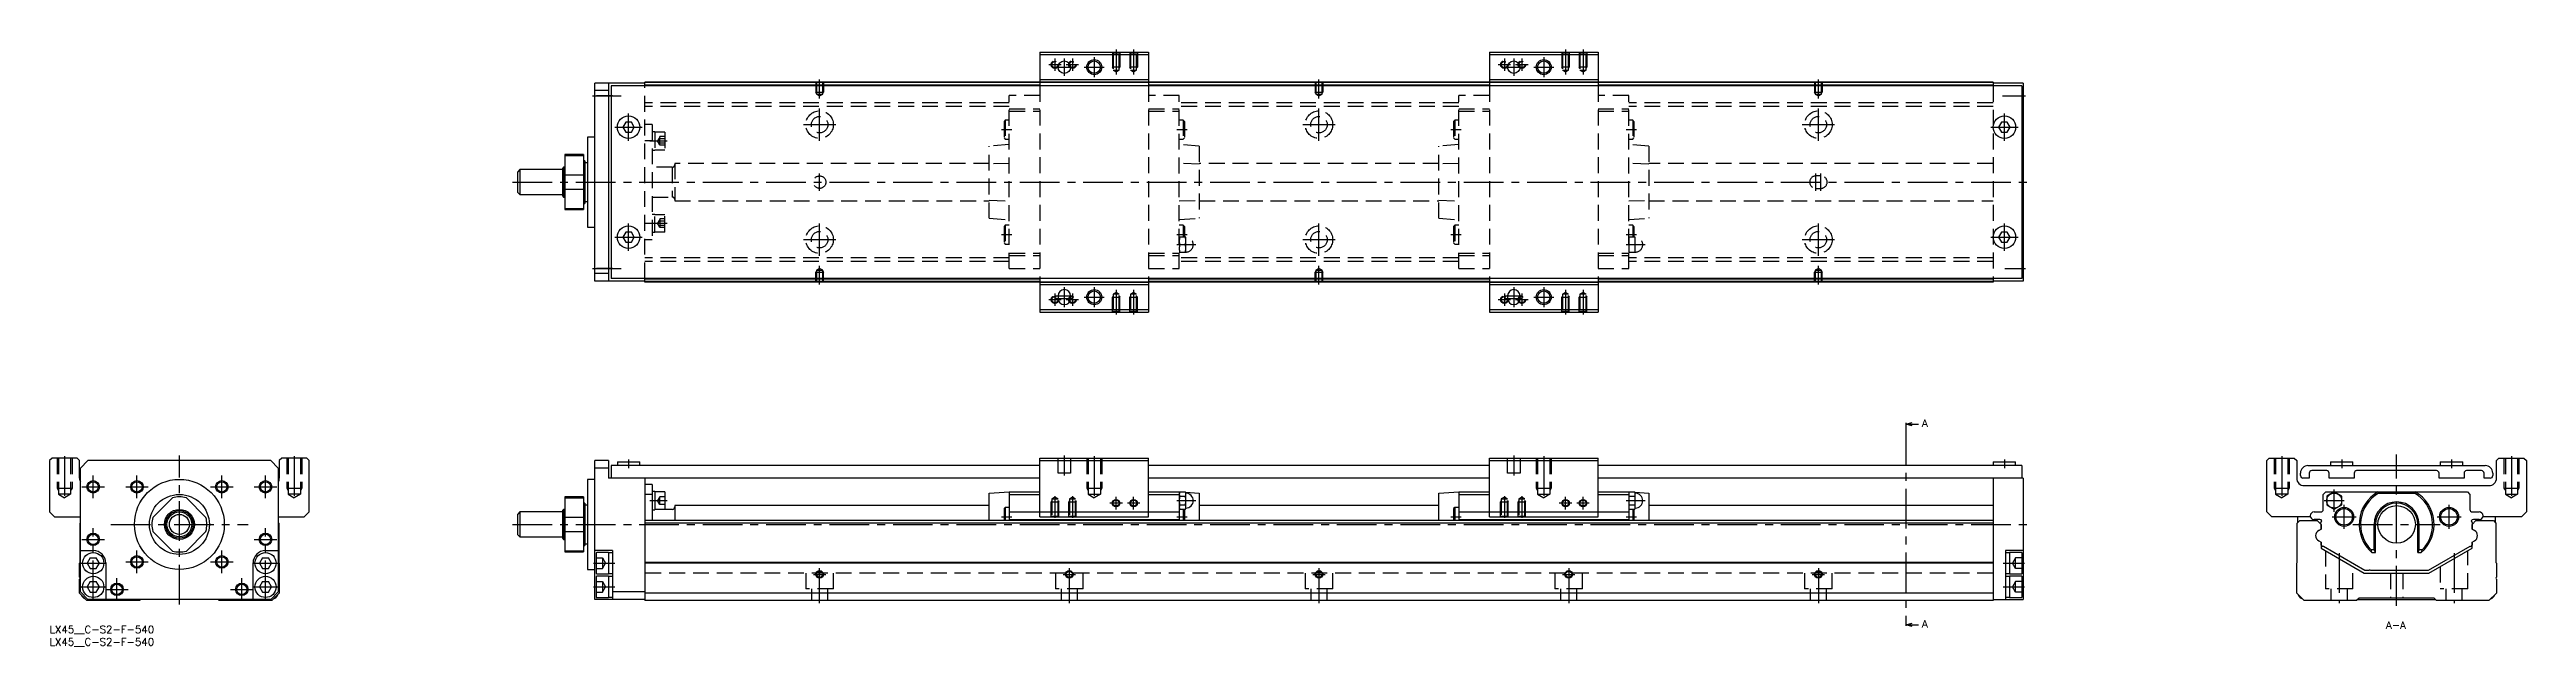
# Model space of a CAD drawing. Extents: x 0 to 992, y -8 to 230.
import ezdxf

# ---------------------------------------------------------------- set-up
doc = ezdxf.new("R2010")
doc.units = 0
doc.header["$LTSCALE"] = 0.5
doc.linetypes.add('CENTER', pattern=[50.8, 31.75, -6.35, 6.35, -6.35])
doc.linetypes.add('DASHED', pattern=[19.05, 12.7, -6.35])
for name, color, linetype in [('MSM_CENTER', 1, 'CENTER'), ('MSM_CONTINUOUS', 7, 'CONTINUOUS'), ('MSM_DASHED', 4, 'DASHED'), ('MSM_NARROW', 5, 'CONTINUOUS'), ('MSM_PART_NUMBER', 7, 'CONTINUOUS')]:
    doc.layers.add(name, color=color, linetype=linetype)
doc.styles.get("Standard").update_dxf_attribs({"font": 'txt.shx', "height": 3, "bigfont": 'bigfont.shx'})

# ---------------------------------------------------------------- blocks, each defined once
blk = doc.blocks.new('*U2')
at = {"layer": 'MSM_PART_NUMBER'}
blk.add_text('LX45__C-S2-F-540', height=3, dxfattribs=at).set_placement((0, -3))
blk = doc.blocks.new('*U3')
at = {"layer": 'MSM_PART_NUMBER'}
blk.add_text('LX45__C-S2-F-540', height=3, dxfattribs=at).set_placement((0, -8))

msp = doc.modelspace()

# ---------------------------------------------------------------- linework, layer by layer
at = {"layer": 'MSM_CENTER'}
for p, q in [((427.15, 230.38), (427.15, 220.47)), ((434.15, 230.38), (434.15, 220.47)), ((607.15, 230.38), (607.15, 220.47)), ((614.15, 230.38), (614.15, 220.47)), ((308.4, 210.87), (308.4, 218.38)), ((400.15, 224.38), (405.15, 224.38)), ((402.65, 226.88), (402.65, 221.88)), ((402.9, 223.38), (409.9, 223.38)), ((406.4, 226.88), (406.4, 219.88)), ((407.15, 224.38), (412.15, 224.38)), ((409.65, 226.88), (409.65, 221.88)), ((414.4, 223.38), (422.4, 223.38)), ((418.4, 227.38), (418.4, 219.38)), ((508.4, 210.87), (508.4, 218.38)), ((580.15, 224.38), (585.15, 224.38)), ((582.65, 226.88), (582.65, 221.88)), ((582.9, 223.38), (589.9, 223.38)), ((586.4, 226.88), (586.4, 219.88)), ((587.15, 224.38), (592.15, 224.38)), ((589.65, 226.88), (589.65, 221.88)), ((594.4, 223.38), (602.4, 223.38)), ((598.4, 227.38), (598.4, 219.38)), ((708.4, 210.87), (708.4, 218.38)), ((217.4, 211.88), (228.9, 211.88)), ((782.07, 211.88), (791.4, 211.88)), ((226.4, 199.38), (237.4, 199.38)), ((231.9, 193.88), (231.9, 204.88)), ((301.9, 200.38), (314.9, 200.38)), ((308.4, 193.88), (308.4, 206.88)), ((501.9, 200.38), (514.9, 200.38)), ((508.4, 193.88), (508.4, 206.88)), ((701.9, 200.38), (714.9, 200.38)), ((708.4, 193.88), (708.4, 206.88)), ((777.4, 199.38), (788.4, 199.38)), ((782.9, 193.88), (782.9, 204.88)), ((240.4, 193.83), (247.4, 193.83)), ((381.25, 198.38), (385.35, 198.38)), ((451.45, 198.38), (455.55, 198.38)), ((561.25, 198.38), (565.35, 198.38)), ((631.45, 198.38), (635.55, 198.38)), ((308.4, 173.88), (308.4, 180.88)), ((707.4, 173.88), (707.4, 180.88)), ((709.4, 173.88), (709.4, 180.88)), ((185.4, 177.38), (792.4, 177.38)), ((231.9, 149.88), (231.9, 160.88)), ((240.4, 160.92), (247.4, 160.92)), ((308.4, 147.88), (308.4, 160.88)), ((508.4, 147.88), (508.4, 160.88)), ((708.4, 147.88), (708.4, 160.88)), ((782.9, 149.88), (782.9, 160.88)), ((226.4, 155.38), (237.4, 155.38)), ((301.9, 154.38), (314.9, 154.38)), ((381.25, 156.38), (385.35, 156.38)), ((451.45, 156.38), (455.55, 156.38)), ((451.45, 152.38), (459.05, 152.38)), ((501.9, 154.38), (514.9, 154.38)), ((561.25, 156.38), (565.35, 156.38)), ((631.45, 156.38), (635.55, 156.38)), ((631.45, 152.38), (639.05, 152.38)), ((701.9, 154.38), (714.9, 154.38)), ((777.4, 155.38), (788.4, 155.38)), ((217.4, 142.88), (228.9, 142.88)), ((308.4, 136.38), (308.4, 143.89)), ((508.4, 136.38), (508.4, 143.89)), ((708.4, 136.38), (708.4, 143.89)), ((783.07, 142.88), (791.4, 142.88)), ((400.15, 130.38), (405.15, 130.38)), ((402.65, 132.88), (402.65, 127.88)), ((402.9, 131.88), (409.9, 131.88)), ((402.9, 130.88), (409.9, 130.88)), ((406.4, 135.38), (406.4, 127.38)), ((407.15, 130.38), (412.15, 130.38)), ((409.65, 132.88), (409.65, 127.88)), ((414.4, 131.38), (422.4, 131.38)), ((418.4, 135.38), (418.4, 127.38)), ((427.15, 134.29), (427.15, 124.38)), ((434.15, 134.29), (434.15, 124.38)), ((580.15, 130.38), (585.15, 130.38)), ((582.65, 132.88), (582.65, 127.88)), ((582.9, 131.88), (589.9, 131.88)), ((582.9, 130.88), (589.9, 130.88)), ((586.4, 135.38), (586.4, 127.38)), ((587.15, 130.38), (592.15, 130.38)), ((589.65, 132.88), (589.65, 127.88)), ((594.4, 131.38), (602.4, 131.38)), ((598.4, 135.38), (598.4, 127.38)), ((607.15, 134.29), (607.15, 124.38)), ((614.15, 134.29), (614.15, 124.38)), ((743.44, 80.12), (743.44, 0.88)), ((6, 67.76), (6, 50.18)), ((17.5, 51), (17.5, 60)), ((35, 51), (35, 60)), ((52, 8.5), (52, 68)), ((69, 51), (69, 60)), ((86.5, 51), (86.5, 60)), ((98, 67.76), (98, 50.18)), ((231.9, 66.5), (231.9, 63)), ((406.4, 68), (406.4, 60)), ((418.4, 67.76), (418.4, 50.18)), ((586.4, 68), (586.4, 60)), ((598.4, 67.76), (598.4, 50.18)), ((782.9, 66.5), (782.9, 63)), ((893.97, 67.76), (893.97, 50.18)), ((917.97, 66.5), (917.97, 63)), ((939.97, 8), (939.97, 68.5)), ((961.97, 66.5), (961.97, 63)), ((985.97, 67.76), (985.97, 50.18)), ((13, 55.5), (22, 55.5)), ((30.5, 55.5), (39.5, 55.5)), ((64.5, 55.5), (73.5, 55.5)), ((82, 55.5), (91, 55.5)), ((240.4, 50), (247.4, 50)), ((402.65, 51.81), (402.65, 43.1)), ((409.65, 51.81), (409.65, 43.1)), ((427.15, 46.5), (427.15, 51.5)), ((434.15, 46.5), (434.15, 51.5)), ((451.45, 50), (459.05, 50)), ((582.65, 51.81), (582.65, 43.1)), ((589.65, 51.81), (589.65, 43.1)), ((607.15, 46.5), (607.15, 51.5)), ((614.15, 46.5), (614.15, 51.5)), ((631.45, 50), (639.05, 50)), ((910.97, 50), (918.97, 50)), ((914.97, 45.54), (914.97, 54.46)), ((24.5, 40.5), (79.5, 40.5)), ((185.4, 40.5), (792.4, 40.5)), ((381.25, 43.5), (385.35, 43.5)), ((429.65, 49), (424.65, 49)), ((436.65, 49), (431.65, 49)), ((451.45, 43.5), (455.55, 43.5)), ((561.25, 43.5), (565.35, 43.5)), ((609.65, 49), (604.65, 49)), ((616.65, 49), (611.65, 49)), ((631.45, 43.5), (635.55, 43.5)), ((914.17, 43.5), (923.77, 43.5)), ((918.97, 38.7), (918.97, 48.3)), ((922.47, 40.5), (957.47, 40.5)), ((956.17, 43.5), (965.77, 43.5)), ((960.97, 38.7), (960.97, 48.3)), ((13, 34.5), (22, 34.5)), ((17.5, 10.25), (17.5, 39)), ((35, 21), (35, 30)), ((69, 21), (69, 30)), ((82, 34.5), (91, 34.5)), ((86.5, 10.25), (86.5, 39)), ((12.25, 25), (22.75, 25)), ((30.5, 25.5), (39.5, 25.5)), ((64.5, 25.5), (73.5, 25.5)), ((81.25, 25), (91.75, 25)), ((217.9, 25), (226.4, 25)), ((305.9, 20.5), (310.9, 20.5)), ((308.4, 9), (308.4, 23)), ((405.9, 20.5), (410.9, 20.5)), ((408.4, 23), (408.4, 9)), ((505.9, 20.5), (510.9, 20.5)), ((508.4, 23), (508.4, 9)), ((605.9, 20.5), (610.9, 20.5)), ((608.4, 23), (608.4, 9)), ((705.9, 20.5), (710.9, 20.5)), ((708.4, 23), (708.4, 9)), ((782.4, 25), (790.9, 25)), ((916.97, 28.97), (916.97, 9)), ((962.97, 28.97), (962.97, 9)), ((12.25, 15.5), (22.75, 15.5)), ((22.5, 14.5), (31.5, 14.5)), ((27, 10), (27, 19)), ((72.5, 14.5), (81.5, 14.5)), ((77, 10), (77, 19)), ((81.25, 15.5), (91.75, 15.5)), ((217.9, 15.5), (226.4, 15.5)), ((782.4, 15.5), (790.9, 15.5))]:
    msp.add_line(p, q, dxfattribs=at)
at = {"layer": 'MSM_CONTINUOUS'}
for p, q in [((396.65, 229.38), (396.65, 215.88)), ((396.65, 229.38), (440.15, 229.38)), ((396.65, 228.38), (440.15, 228.38)), ((440.15, 229.38), (440.15, 215.88)), ((576.65, 229.38), (576.65, 215.88)), ((576.65, 229.38), (620.15, 229.38)), ((576.65, 228.38), (620.15, 228.38)), ((620.15, 229.38), (620.15, 215.88)), ((396.65, 218.38), (440.15, 218.38)), ((576.65, 218.38), (620.15, 218.38)), ((238.4, 216.98), (218.4, 216.98)), ((218.4, 137.78), (218.4, 216.98)), ((223.9, 213.98), (218.4, 213.98)), ((223.9, 216.98), (223.9, 137.78)), ((789.9, 215.88), (224.9, 215.88)), ((224.9, 215.88), (224.9, 138.88)), ((778.4, 217.38), (238.4, 217.38)), ((238.4, 215.88), (238.4, 217.38)), ((396.65, 217.18), (238.4, 217.18)), ((396.65, 216.18), (238.4, 216.18)), ((396.65, 217.38), (440.15, 217.38)), ((576.65, 217.18), (440.15, 217.18)), ((576.65, 216.18), (440.15, 216.18)), ((576.65, 217.38), (620.15, 217.38)), ((778.4, 217.18), (620.15, 217.18)), ((778.4, 216.18), (620.15, 216.18)), ((778.4, 217.38), (778.4, 215.88)), ((790.4, 216.98), (778.4, 216.98)), ((789.9, 215.88), (789.9, 138.88)), ((790.4, 216.98), (790.4, 137.78)), ((230.74, 201.38), (229.59, 199.38)), ((229.59, 199.38), (230.74, 197.38)), ((233.05, 201.38), (230.74, 201.38)), ((234.2, 199.38), (233.05, 201.38)), ((233.05, 197.38), (234.2, 199.38)), ((781.74, 201.38), (780.59, 199.38)), ((780.59, 199.38), (781.74, 197.38)), ((784.05, 201.38), (781.74, 201.38)), ((785.2, 199.38), (784.05, 201.38)), ((784.05, 197.38), (785.2, 199.38)), ((215.4, 195.38), (215.4, 159.38)), ((218.4, 195.38), (215.4, 195.38)), ((230.74, 197.38), (233.05, 197.38)), ((781.74, 197.38), (784.05, 197.38)), ((188.4, 182.38), (187.4, 181.38)), ((187.4, 181.38), (187.4, 173.38)), ((188.4, 182.38), (188.4, 172.38)), ((205.4, 182.38), (188.4, 182.38)), ((205.9, 183.38), (205.4, 182.88)), ((205.4, 182.88), (205.4, 171.88)), ((205.9, 183.38), (205.9, 171.38)), ((206.4, 183.38), (205.9, 183.38)), ((213.9, 188.38), (206.4, 188.38)), ((206.4, 188.38), (206.4, 166.38)), ((206.4, 188.01), (213.9, 188.01)), ((213.9, 180.17), (206.4, 180.17)), ((213.9, 188.38), (213.9, 166.38)), ((214.4, 185.88), (213.9, 185.88)), ((214.4, 185.88), (214.4, 168.88)), ((215.4, 185.13), (214.4, 185.13)), ((187.4, 173.38), (188.4, 172.38)), ((188.4, 172.38), (205.4, 172.38)), ((205.4, 171.88), (205.9, 171.38)), ((205.9, 171.38), (206.4, 171.38)), ((206.4, 174.58), (213.9, 174.58)), ((213.9, 168.88), (214.4, 168.88)), ((214.4, 169.63), (215.4, 169.63)), ((213.9, 166.74), (206.4, 166.74)), ((206.4, 166.38), (213.9, 166.38)), ((215.4, 159.38), (218.4, 159.38)), ((230.74, 157.38), (229.59, 155.38)), ((229.59, 155.38), (230.74, 153.38)), ((233.05, 157.38), (230.74, 157.38)), ((230.74, 153.38), (233.05, 153.38)), ((234.2, 155.38), (233.05, 157.38)), ((233.05, 153.38), (234.2, 155.38)), ((781.74, 157.38), (780.59, 155.38)), ((780.59, 155.38), (781.74, 153.38)), ((784.05, 157.38), (781.74, 157.38)), ((781.74, 153.38), (784.05, 153.38)), ((785.2, 155.38), (784.05, 157.38)), ((784.05, 153.38), (785.2, 155.38)), ((223.9, 140.78), (218.4, 140.78)), ((238.4, 137.78), (218.4, 137.78)), ((789.9, 138.88), (224.9, 138.88)), ((238.4, 137.38), (238.4, 138.88)), ((396.65, 138.58), (238.4, 138.58)), ((396.65, 137.58), (238.4, 137.58)), ((778.4, 137.38), (238.4, 137.38)), ((396.65, 138.88), (396.65, 125.38)), ((396.65, 137.38), (440.15, 137.38)), ((396.65, 136.38), (440.15, 136.38)), ((403.9, 131.88), (403.9, 130.88)), ((408.9, 130.88), (408.9, 131.88)), ((440.15, 138.88), (440.15, 125.38)), ((576.65, 138.58), (440.15, 138.58)), ((576.65, 137.58), (440.15, 137.58)), ((576.65, 138.88), (576.65, 125.38)), ((576.65, 137.38), (620.15, 137.38)), ((576.65, 136.38), (620.15, 136.38)), ((583.9, 131.88), (583.9, 130.88)), ((588.9, 130.88), (588.9, 131.88)), ((620.15, 138.88), (620.15, 125.38)), ((778.4, 138.58), (620.15, 138.58)), ((778.4, 137.58), (620.15, 137.58)), ((778.4, 138.88), (778.4, 137.38)), ((790.4, 137.78), (778.4, 137.78)), ((396.65, 126.38), (440.15, 126.38)), ((396.65, 125.38), (440.15, 125.38)), ((576.65, 126.38), (620.15, 126.38)), ((576.65, 125.38), (620.15, 125.38)), ((743.44, 80.62), (745.94, 81.29)), ((743.44, 81.12), (743.44, 80.12)), ((743.44, 80.62), (748.44, 80.62)), ((745.94, 79.95), (743.44, 80.62)), ((1, 67), (0, 66)), ((0, 66), (0, 45.5)), ((11, 67), (1, 67)), ((12, 66), (11, 67)), ((12, 59), (12, 66)), ((15.4, 66), (12.4, 63)), ((12.4, 13.5), (12.4, 63)), ((88.6, 66), (15.4, 66)), ((91.6, 63), (88.6, 66)), ((91.6, 63), (91.6, 13.5)), ((93, 67), (92, 66)), ((92, 66), (92, 59)), ((103, 67), (93, 67)), ((104, 66), (103, 67)), ((104, 45.5), (104, 66)), ((223.9, 66), (218.4, 66)), ((218.4, 10.5), (218.4, 66)), ((223.9, 63), (218.4, 63)), ((223.9, 66), (223.9, 59)), ((224.9, 64), (224.9, 59)), ((396.65, 64), (224.9, 64)), ((227.4, 65.5), (227.4, 64)), ((227.4, 65.5), (236.4, 65.5)), ((236.4, 64), (236.4, 65.5)), ((396.65, 67), (440.15, 67)), ((396.65, 43.5), (396.65, 67)), ((396.65, 66), (440.15, 66)), ((440.15, 43.5), (440.15, 67)), ((576.65, 64), (440.15, 64)), ((576.65, 67), (620.15, 67)), ((576.65, 43.5), (576.65, 67)), ((576.65, 66), (620.15, 66)), ((620.15, 43.5), (620.15, 67)), ((789.9, 64), (620.15, 64)), ((778.4, 65.5), (778.4, 64)), ((778.4, 65.5), (787.4, 65.5)), ((787.4, 64), (787.4, 65.5)), ((789.9, 64), (789.9, 59)), ((887.97, 66), (888.97, 67)), ((887.97, 45.5), (887.97, 66)), ((888.97, 67), (898.97, 67)), ((898.97, 67), (899.97, 66)), ((899.97, 66), (899.97, 59)), ((901.47, 60), (901.47, 61)), ((904.47, 64), (975.47, 64)), ((904.97, 61), (904.97, 59)), ((911.97, 62), (905.97, 62)), ((912.97, 59), (912.97, 61)), ((913.47, 65.5), (922.47, 65.5)), ((913.47, 65.5), (913.47, 64)), ((922.47, 64), (922.47, 65.5)), ((922.97, 61), (922.97, 59)), ((955.97, 62), (923.97, 62)), ((956.97, 59), (956.97, 61)), ((957.47, 65.5), (966.47, 65.5)), ((957.47, 65.5), (957.47, 64)), ((966.47, 64), (966.47, 65.5)), ((966.97, 61), (966.97, 59)), ((973.97, 62), (967.97, 62)), ((974.97, 59), (974.97, 61)), ((978.47, 61), (978.47, 60)), ((979.97, 66), (980.97, 67)), ((979.97, 59), (979.97, 66)), ((980.97, 67), (990.97, 67)), ((990.97, 67), (991.97, 66)), ((991.97, 66), (991.97, 45.5)), ((41.36, 43.3), (49.2, 51.14)), ((54.8, 51.14), (62.64, 43.3)), ((213.9, 51.5), (206.4, 51.5)), ((206.4, 51.5), (206.4, 29.5)), ((206.4, 51.14), (213.9, 51.14)), ((213.9, 51.5), (213.9, 29.5)), ((218.4, 58.5), (215.4, 58.5)), ((215.4, 58.5), (215.4, 22.5)), ((396.65, 59), (223.9, 59)), ((238.4, 59), (238.4, 10)), ((241.4, 56.5), (238.4, 56.5)), ((241.4, 52.5), (238.4, 52.5)), ((241.4, 56.5), (241.4, 42)), ((242.4, 53.65), (241.4, 53.65)), ((242.4, 53.65), (242.4, 46.35)), ((246.4, 53.5), (242.4, 53.5)), ((246.4, 53.5), (246.4, 46.5)), ((376.35, 53), (384.35, 53.5)), ((376.35, 42), (376.35, 53)), ((384.35, 53.5), (396.65, 53.5)), ((384.35, 53.5), (384.35, 42)), ((384.35, 52.5), (396.65, 52.5)), ((576.65, 59), (440.15, 59)), ((440.15, 53.5), (452.45, 53.5)), ((440.15, 52.5), (452.45, 52.5)), ((452.45, 53.5), (453.02, 53.46)), ((452.45, 53.5), (452.45, 42)), ((452.57, 53.46), (452.45, 53)), ((452.45, 52.41), (452.45, 52.6)), ((452.57, 53.46), (454.92, 53.46)), ((452.57, 51.73), (454.92, 51.73)), ((455.05, 53), (454.92, 53.46)), ((454.95, 53.34), (460.45, 53)), ((455.05, 47), (455.05, 53)), ((460.45, 53), (460.45, 42)), ((556.35, 53), (564.35, 53.5)), ((556.35, 42), (556.35, 53)), ((564.35, 53.5), (576.65, 53.5)), ((564.35, 53.5), (564.35, 42)), ((564.35, 52.5), (576.65, 52.5)), ((790.4, 59), (620.15, 59)), ((620.15, 53.5), (632.45, 53.5)), ((620.15, 52.5), (632.45, 52.5)), ((632.45, 53.5), (633.02, 53.46)), ((632.45, 53.5), (632.45, 42)), ((632.57, 53.46), (632.45, 53)), ((632.45, 52.41), (632.45, 52.6)), ((632.57, 53.46), (634.92, 53.46)), ((632.57, 51.73), (634.92, 51.73)), ((635.05, 53), (634.92, 53.46)), ((634.95, 53.34), (640.45, 53)), ((635.05, 47), (635.05, 53)), ((640.45, 53), (640.45, 42)), ((778.4, 59), (778.4, 10)), ((790.4, 59), (790.4, 10.5)), ((904.97, 59), (902.47, 59)), ((902.97, 56), (976.97, 56)), ((910.62, 52.5), (911.62, 53.5)), ((910.62, 46.5), (910.62, 52.5)), ((911.62, 53.5), (968.32, 53.5)), ((914.97, 53.46), (911.97, 51.73)), ((911.97, 51.73), (911.97, 48.27)), ((922.97, 59), (912.97, 59)), ((917.97, 51.73), (914.97, 53.46)), ((917.97, 48.27), (917.97, 51.73)), ((932.49, 53.5), (932.74, 53)), ((932.74, 53), (947.21, 53)), ((947.21, 53), (947.46, 53.5)), ((966.97, 59), (956.97, 59)), ((968.32, 53.5), (969.32, 52.5)), ((969.32, 52.5), (969.32, 46.5)), ((977.47, 59), (974.97, 59)), ((0, 45.5), (2, 43.5)), ((2, 43.5), (12.4, 43.5)), ((12.2, 41), (12.4, 41.2)), ((12.2, 25.2), (12.2, 41)), ((91.6, 43.5), (102, 43.5)), ((91.6, 41.2), (91.8, 41)), ((91.8, 41), (91.8, 25.2)), ((102, 43.5), (104, 45.5)), ((188.4, 45.5), (187.4, 44.5)), ((187.4, 44.5), (187.4, 36.5)), ((205.4, 45.5), (188.4, 45.5)), ((188.4, 45.5), (188.4, 35.5)), ((205.9, 46.5), (205.4, 46)), ((205.4, 46), (205.4, 35)), ((206.4, 46.5), (205.9, 46.5)), ((205.9, 46.5), (205.9, 34.5)), ((213.9, 43.3), (206.4, 43.3)), ((214.4, 49), (213.9, 49)), ((214.4, 49), (214.4, 32)), ((215.4, 48.25), (214.4, 48.25)), ((778.4, 42), (238.4, 42)), ((778.4, 41), (238.4, 41)), ((241.4, 46.35), (242.4, 46.35)), ((249.4, 46.5), (242.4, 46.5)), ((250.4, 48), (250.4, 42)), ((376.35, 48), (250.4, 48)), ((382.75, 47.3), (382.25, 46.8)), ((382.25, 46.8), (382.25, 42)), ((384.35, 47.3), (382.75, 47.3)), ((382.75, 47.3), (382.75, 42)), ((384.35, 45.5), (452.45, 45.5)), ((384.35, 42.4), (452.45, 42.4)), ((396.65, 43.5), (440.15, 43.5)), ((452.45, 47), (452.57, 46.54)), ((452.57, 48.27), (454.92, 48.27)), ((452.57, 46.54), (454.92, 46.54)), ((454.05, 46.54), (454.05, 42)), ((454.55, 46.54), (454.55, 42)), ((454.92, 46.54), (455.05, 47)), ((556.35, 48), (460.45, 48)), ((562.75, 47.3), (562.25, 46.8)), ((562.25, 46.8), (562.25, 42)), ((564.35, 47.3), (562.75, 47.3)), ((562.75, 47.3), (562.75, 42)), ((564.35, 45.5), (632.45, 45.5)), ((564.35, 42.4), (632.45, 42.4)), ((576.65, 43.5), (620.15, 43.5)), ((632.45, 47), (632.57, 46.54)), ((632.57, 48.27), (634.92, 48.27)), ((632.57, 46.54), (634.92, 46.54)), ((634.05, 46.54), (634.05, 42)), ((634.55, 46.54), (634.55, 42)), ((634.92, 46.54), (635.05, 47)), ((778.4, 48), (640.45, 48)), ((889.97, 43.5), (887.97, 45.5)), ((905.44, 43.5), (889.97, 43.5)), ((900.17, 41), (901.17, 42)), ((900.17, 25.2), (900.17, 41)), ((900.37, 41.2), (900.37, 43.5)), ((901.17, 42), (908.22, 42)), ((906.92, 45.5), (909.62, 45.5)), ((909.22, 42.4), (906.92, 42.4)), ((908.22, 42), (909.72, 40.5)), ((909.67, 40.55), (909.67, 41.2)), ((909.72, 40.5), (909.72, 38.61)), ((911.97, 48.27), (914.97, 46.54)), ((914.97, 46.54), (917.97, 48.27)), ((930.97, 30.44), (930.97, 40.5)), ((931.47, 29.22), (931.47, 40.5)), ((948.47, 29.22), (948.47, 40.5)), ((948.97, 30.44), (948.97, 40.5)), ((970.22, 40.5), (971.72, 42)), ((970.27, 40.55), (970.22, 40.5)), ((970.22, 40.5), (970.22, 38.61)), ((970.22, 38.61), (970.22, 40.5)), ((970.27, 41.2), (970.27, 40.55)), ((970.32, 45.5), (973.02, 45.5)), ((973.02, 42.4), (970.72, 42.4)), ((971.72, 42), (978.77, 42)), ((989.97, 43.5), (974.51, 43.5)), ((978.77, 42), (979.77, 41)), ((979.57, 41.2), (979.57, 43.5)), ((979.77, 41), (979.77, 25.2)), ((991.97, 45.5), (989.97, 43.5)), ((12.4, 30), (17.5, 30)), ((49.2, 29.86), (41.36, 37.7)), ((62.64, 37.7), (54.8, 29.86)), ((86.5, 30), (91.6, 30)), ((187.4, 36.5), (188.4, 35.5)), ((188.4, 35.5), (205.4, 35.5)), ((205.4, 35), (205.9, 34.5)), ((205.9, 34.5), (206.4, 34.5)), ((206.4, 37.7), (213.9, 37.7)), ((213.9, 29.86), (206.4, 29.86)), ((213.9, 32), (214.4, 32)), ((214.4, 32.75), (215.4, 32.75)), ((225.4, 30), (218.4, 30)), ((225.4, 30), (225.4, 10.5)), ((783.4, 30), (783.4, 10.5)), ((790.4, 30), (783.4, 30)), ((909.72, 38.61), (908.83, 38.1)), ((908.83, 33.9), (909.72, 33.39)), ((909.72, 33.39), (909.72, 31)), ((909.72, 31), (927.04, 21)), ((910.67, 31.61), (910.47, 31.61)), ((927.31, 22), (910.67, 31.61)), ((929.61, 30.44), (930.97, 30.44)), ((931.47, 29.22), (930.97, 30.44)), ((948.97, 30.44), (948.47, 29.22)), ((948.97, 30.44), (950.34, 30.44)), ((969.27, 31.61), (952.64, 22)), ((952.9, 21), (970.22, 31)), ((969.47, 31.61), (969.27, 31.61)), ((971.12, 38.1), (970.22, 38.61)), ((970.22, 33.39), (971.12, 33.9)), ((970.22, 33.39), (970.22, 32.13)), ((970.22, 31), (970.22, 33.39)), ((12, 25), (12.2, 25.2)), ((12, 19.4), (12, 25)), ((16.27, 27.12), (15.05, 25)), ((15.05, 25), (16.27, 22.88)), ((16.27, 27.12), (18.73, 27.12)), ((16.27, 22.88), (18.73, 22.88)), ((19.95, 25), (18.73, 27.12)), ((18.73, 22.88), (19.95, 25)), ((22.5, 25), (22.5, 10.5)), ((81.5, 10.5), (81.5, 25)), ((85.27, 27.12), (84.05, 25)), ((84.05, 25), (85.27, 22.88)), ((85.27, 27.12), (87.73, 27.12)), ((85.27, 22.88), (87.73, 22.88)), ((88.95, 25), (87.73, 27.12)), ((87.73, 22.88), (88.95, 25)), ((91.8, 25.2), (92, 25)), ((92, 25), (92, 13)), ((206.4, 29.5), (213.9, 29.5)), ((215.4, 22.5), (218.4, 22.5)), ((218.9, 29), (218.9, 21)), ((223.9, 29.25), (219.15, 29.25)), ((219.15, 20.75), (223.9, 20.75)), ((223.9, 29.25), (223.9, 20.75)), ((225.4, 29.15), (223.9, 29.15)), ((223.9, 20.85), (225.4, 20.85)), ((778.4, 25.2), (238.4, 25.2)), ((778.4, 25), (238.4, 25)), ((784.9, 29.15), (783.4, 29.15)), ((783.4, 20.85), (784.9, 20.85)), ((789.9, 29.25), (784.9, 29.25)), ((784.9, 29.25), (784.9, 20.75)), ((784.9, 20.75), (789.9, 20.75)), ((789.9, 29.25), (789.9, 20.75)), ((899.97, 25), (900.17, 25.2)), ((899.97, 13), (899.97, 25)), ((927.04, 21), (952.9, 21)), ((928.82, 22), (927.31, 22)), ((952.64, 22), (929.62, 22)), ((930.09, 29.22), (931.47, 29.22)), ((948.47, 29.22), (949.86, 29.22)), ((979.77, 25.2), (979.97, 25)), ((979.97, 25), (979.97, 19.4)), ((12, 13), (12, 18.6)), ((15, 10), (12, 13)), ((15.4, 10.5), (12.4, 13.5)), ((36, 10), (15, 10)), ((16.27, 17.62), (15.05, 15.5)), ((15.05, 15.5), (16.27, 13.38)), ((88.6, 10.5), (15.4, 10.5)), ((16.27, 17.62), (18.73, 17.62)), ((16.27, 13.38), (18.73, 13.38)), ((19.95, 15.5), (18.73, 17.62)), ((18.73, 13.38), (19.95, 15.5)), ((36.5, 10.5), (36, 10)), ((68, 10), (67.5, 10.5)), ((89, 10), (68, 10)), ((85.27, 17.62), (84.05, 15.5)), ((84.05, 15.5), (85.27, 13.38)), ((85.27, 17.62), (87.73, 17.62)), ((85.27, 13.38), (87.73, 13.38)), ((88.95, 15.5), (87.73, 17.62)), ((87.73, 13.38), (88.95, 15.5)), ((91.6, 13.5), (88.6, 10.5)), ((92, 13), (89, 10)), ((238.4, 10.5), (218.4, 10.5)), ((218.9, 19.5), (218.9, 11.5)), ((223.9, 19.75), (219.15, 19.75)), ((219.15, 11.25), (223.9, 11.25)), ((223.9, 19.75), (223.9, 11.25)), ((225.4, 19.65), (223.9, 19.65)), ((223.9, 11.35), (225.4, 11.35)), ((238.4, 13.5), (225.4, 13.5)), ((778.4, 13), (238.4, 13)), ((778.4, 10), (238.4, 10)), ((778.4, 10.5), (790.4, 10.5)), ((784.9, 19.65), (783.4, 19.65)), ((783.4, 11.35), (784.9, 11.35)), ((789.9, 19.75), (784.9, 19.75)), ((784.9, 19.75), (784.9, 11.25)), ((784.9, 11.25), (789.9, 11.25)), ((789.9, 19.75), (789.9, 11.25)), ((902.97, 10), (899.97, 13)), ((923.97, 10), (902.97, 10)), ((924.97, 11), (923.97, 10)), ((924.47, 10.5), (955.47, 10.5)), ((954.97, 11), (924.97, 11)), ((955.97, 10), (954.97, 11)), ((976.97, 10), (955.97, 10)), ((979.97, 13), (976.97, 10)), ((979.97, 18.6), (979.97, 13)), ((743.44, 0.38), (745.94, 1.05)), ((743.44, 0.88), (743.44, -0.12)), ((743.44, 0.38), (748.44, 0.38)), ((745.94, -0.29), (743.44, 0.38))]:
    msp.add_line(p, q, dxfattribs=at)
for centre, radius in [((406.4, 223.38), 2.5), ((418.4, 223.38), 2.46), ((586.4, 223.38), 2.5), ((598.4, 223.38), 2.46), ((231.9, 199.38), 4.5), ((782.9, 199.38), 4.5), ((231.9, 155.38), 4.5), ((782.9, 155.38), 4.5), ((418.4, 131.38), 2.46), ((598.4, 131.38), 2.46), ((17.5, 55.5), 2.07), ((35, 55.5), 2.07), ((52, 40.5), 18), ((52, 40.5), 12), ((69, 55.5), 2.07), ((86.5, 55.5), 2.07), ((427.15, 49), 1.23), ((434.15, 49), 1.23), ((607.15, 49), 1.23), ((614.15, 49), 1.23), ((914.97, 50), 3), ((52, 40.5), 6), ((52, 40.5), 5.5), ((52, 40.5), 5), ((52, 40.5), 4), ((918.97, 43.5), 3.8), ((918.97, 43.5), 3.3), ((939.97, 40.5), 7.5), ((960.97, 43.5), 3.8), ((960.97, 43.5), 3.3), ((17.5, 34.5), 2.07), ((86.5, 34.5), 2.07), ((17.5, 25), 4.25), ((35, 25.5), 2.07), ((69, 25.5), 2.07), ((86.5, 25), 4.25), ((308.4, 20.5), 1.23), ((408.4, 20.5), 1.23), ((508.4, 20.5), 1.23), ((608.4, 20.5), 1.23), ((708.4, 20.5), 1.23), ((17.5, 15.5), 4.25), ((27, 14.5), 2.07), ((77, 14.5), 2.07), ((86.5, 15.5), 4.25)]:
    msp.add_circle(centre, radius, dxfattribs=at)
for centre, radius, start, end in [((406.4, 131.88), 2.5, 0, 180), ((406.4, 130.88), 2.5, 180, 0), ((586.4, 131.88), 2.5, 0, 180), ((586.4, 130.88), 2.5, 180, 0), ((904.47, 61), 3, 90, 180), ((902.47, 60), 1, 180, 270), ((905.97, 61), 1, 90, 180), ((911.97, 61), 1, 0, 90), ((923.97, 61), 1, 90, 180), ((955.97, 61), 1, 0, 90), ((967.97, 61), 1, 90, 180), ((973.97, 61), 1, 0, 90), ((975.47, 61), 3, 0, 90), ((977.47, 60), 1, 270, 0), ((15, 59), 3, 180, 209.92525), ((52, 40.5), 11, 75.27264, 104.72736), ((89, 59), 3, 330.07238, 0), ((455.75, 52.57), 3.31, 164.22771, 179.4294), ((455.75, 52.63), 3.31, 180.57378, 195.76911), ((465.33, 49.95), 12.89, 172.03062, 179.75617), ((465.9, 50.1), 13.46, 180.40698, 187.80623), ((451.74, 52.56), 3.31, 0.57378, 15.76911), ((451.74, 52.63), 3.31, 344.22771, 359.4294), ((442.06, 49.94), 12.98, 0.27192, 7.94129), ((441.59, 50.1), 13.46, 352.19377, 359.59302), ((455.05, 50), 3, 270, 90), ((635.75, 52.57), 3.31, 164.22771, 179.4294), ((635.75, 52.63), 3.31, 180.57378, 195.76911), ((645.33, 49.95), 12.89, 172.03062, 179.75617), ((645.9, 50.1), 13.46, 180.40698, 187.80623), ((631.74, 52.56), 3.31, 0.57378, 15.76911), ((631.74, 52.63), 3.31, 344.22771, 359.4294), ((622.06, 49.94), 12.98, 0.27192, 7.94129), ((621.59, 50.1), 13.46, 352.19377, 359.59302), ((635.05, 50), 3, 270, 90), ((902.97, 59), 3, 180, 270), ((939.97, 40.5), 15, 119.92643, 228.76392), ((939.97, 40.5), 14.44, 120.05097, 224.15139), ((939.97, 40.5), 14.44, 315.84861, 59.94903), ((939.97, 40.5), 15, 311.23608, 60.07357), ((976.97, 59), 3, 270, 0), ((52, 40.5), 11, 165.27264, 194.72736), ((52, 40.5), 11, 345.27264, 14.72736), ((249.4, 47.5), 1, 270, 0), ((455.75, 47.37), 3.31, 164.22771, 179.4294), ((455.75, 47.44), 3.31, 180.57378, 195.76911), ((451.74, 47.37), 3.31, 0.57378, 15.76911), ((451.74, 47.43), 3.31, 344.22771, 359.4294), ((635.75, 47.37), 3.31, 164.22771, 179.4294), ((635.75, 47.44), 3.31, 180.57378, 195.76911), ((631.74, 47.37), 3.31, 0.57378, 15.76911), ((631.74, 47.43), 3.31, 344.22771, 359.4294), ((906.92, 43.95), 1.55, 90, 270), ((909.22, 41.4), 1, 30.09191, 90), ((909.62, 46.5), 1, 270, 0), ((910.47, 41.2), 0.8, 118.74892, 180), ((939.97, 40.5), 9, 0, 180), ((939.97, 40.5), 8.5, 0, 180), ((970.32, 46.5), 1, 180, 270), ((970.72, 41.4), 1, 90, 149.90809), ((969.47, 41.2), 0.8, 0, 61.25108), ((973.02, 43.95), 1.55, 270, 90), ((17.5, 25), 5, 0, 90), ((52, 40.5), 11, 255.27264, 284.72736), ((86.5, 25), 5, 90, 180), ((910.13, 35.85), 2.6, 120.00003, 176.58933), ((910.13, 36.15), 2.6, 183.41067, 239.99996), ((910.47, 32.41), 0.8, 200.36413, 270), ((942.2, 34.62), 13.26, 198.36858, 204.03004), ((937.68, 34.65), 13.33, 335.98509, 341.61629), ((969.47, 32.41), 0.8, 270, 339.62763), ((969.82, 35.85), 2.6, 3.41067, 59.99996), ((969.82, 36.15), 2.6, 300.00004, 356.58933), ((219.15, 29), 0.25, 90, 180), ((219.15, 21), 0.25, 180, 270), ((929.22, 21.7), 0.5, 36.8699, 143.1301), ((11.7, 19), 0.5, 306.8699, 53.1301), ((15.4, 13.5), 3, 201.81505, 248.18495), ((88.6, 13.5), 3, 291.81368, 338.18632), ((219.15, 19.5), 0.25, 90, 180), ((219.15, 11.5), 0.25, 180, 270), ((903.37, 13.5), 3, 201.81368, 248.18632), ((976.57, 13.5), 3, 291.81505, 338.18495), ((980.27, 19), 0.5, 126.8699, 233.1301)]:
    msp.add_arc(centre, radius, start, end, dxfattribs=at)
at = {"layer": 'MSM_DASHED'}
for p, q in [((425.65, 229.38), (425.92, 229.1)), ((425.65, 229.38), (425.65, 223.38)), ((425.92, 229.1), (425.92, 222.18)), ((425.92, 229.1), (428.38, 229.1)), ((428.38, 229.1), (428.65, 229.38)), ((428.38, 222.18), (428.38, 229.1)), ((428.65, 229.38), (428.65, 223.38)), ((432.65, 229.38), (432.92, 229.1)), ((432.65, 229.38), (432.65, 223.38)), ((432.92, 229.1), (432.92, 222.18)), ((432.92, 229.1), (435.38, 229.1)), ((435.38, 229.1), (435.65, 229.38)), ((435.38, 222.18), (435.38, 229.1)), ((435.65, 229.38), (435.65, 223.38)), ((605.65, 229.38), (605.92, 229.1)), ((605.65, 229.38), (605.65, 223.38)), ((605.92, 229.1), (605.92, 222.18)), ((605.92, 229.1), (608.38, 229.1)), ((608.38, 229.1), (608.65, 229.38)), ((608.38, 222.18), (608.38, 229.1)), ((608.65, 229.38), (608.65, 223.38)), ((612.65, 229.38), (612.92, 229.1)), ((612.65, 229.38), (612.65, 223.38)), ((612.92, 229.1), (612.92, 222.18)), ((612.92, 229.1), (615.38, 229.1)), ((615.38, 229.1), (615.65, 229.38)), ((615.38, 222.18), (615.38, 229.1)), ((615.65, 229.38), (615.65, 223.38)), ((428.65, 223.38), (425.65, 223.38)), ((425.92, 222.91), (425.65, 223.38)), ((425.92, 222.18), (427.15, 221.47)), ((425.92, 222.18), (428.38, 222.18)), ((427.15, 221.47), (428.38, 222.18)), ((428.38, 222.91), (428.65, 223.38)), ((435.65, 223.38), (432.65, 223.38)), ((432.92, 222.91), (432.65, 223.38)), ((432.92, 222.18), (434.15, 221.47)), ((432.92, 222.18), (435.38, 222.18)), ((434.15, 221.47), (435.38, 222.18)), ((435.38, 222.91), (435.65, 223.38)), ((608.65, 223.38), (605.65, 223.38)), ((605.92, 222.91), (605.65, 223.38)), ((605.92, 222.18), (607.15, 221.47)), ((605.92, 222.18), (608.38, 222.18)), ((607.15, 221.47), (608.38, 222.18)), ((608.38, 222.91), (608.65, 223.38)), ((615.65, 223.38), (612.65, 223.38)), ((612.92, 222.91), (612.65, 223.38)), ((612.92, 222.18), (614.15, 221.47)), ((612.92, 222.18), (615.38, 222.18)), ((614.15, 221.47), (615.38, 222.18)), ((615.38, 222.91), (615.65, 223.38)), ((225.4, 211.88), (218.4, 211.88)), ((238.4, 138.88), (238.4, 215.88)), ((384.35, 209.13), (238.4, 209.13)), ((306.9, 217.38), (306.9, 213.38)), ((306.9, 213.38), (309.9, 213.38)), ((307.17, 212.91), (306.9, 213.38)), ((307.17, 217.38), (307.17, 212.58)), ((307.17, 212.58), (308.4, 211.87)), ((307.17, 212.58), (309.63, 212.58)), ((308.4, 211.87), (309.63, 212.58)), ((309.63, 212.58), (309.63, 217.38)), ((309.63, 212.91), (309.9, 213.38)), ((309.9, 217.38), (309.9, 213.38)), ((396.65, 211.98), (384.35, 211.98)), ((384.35, 142.78), (384.35, 211.98)), ((440.15, 217.38), (396.65, 217.38)), ((396.65, 215.88), (396.65, 138.88)), ((440.15, 215.88), (440.15, 138.88)), ((452.45, 211.98), (440.15, 211.98)), ((452.45, 142.78), (452.45, 211.98)), ((564.35, 209.13), (452.45, 209.13)), ((506.9, 217.38), (506.9, 213.38)), ((506.9, 213.38), (509.9, 213.38)), ((507.17, 212.91), (506.9, 213.38)), ((507.17, 217.38), (507.17, 212.58)), ((507.17, 212.58), (509.63, 212.58)), ((507.17, 212.58), (508.4, 211.87)), ((508.4, 211.87), (509.63, 212.58)), ((509.63, 212.58), (509.63, 217.38)), ((509.63, 212.91), (509.9, 213.38)), ((509.9, 217.38), (509.9, 213.38)), ((576.65, 211.98), (564.35, 211.98)), ((564.35, 142.78), (564.35, 211.98)), ((620.15, 217.38), (576.65, 217.38)), ((576.65, 215.88), (576.65, 138.88)), ((620.15, 215.88), (620.15, 138.88)), ((632.45, 211.98), (620.15, 211.98)), ((632.45, 142.78), (632.45, 211.98)), ((778.4, 209.13), (632.45, 209.13)), ((706.9, 217.38), (706.9, 213.38)), ((706.9, 213.38), (709.9, 213.38)), ((707.17, 212.91), (706.9, 213.38)), ((707.17, 217.38), (707.17, 212.58)), ((707.17, 212.58), (709.63, 212.58)), ((707.17, 212.58), (708.4, 211.87)), ((708.4, 211.87), (709.63, 212.58)), ((709.63, 212.58), (709.63, 217.38)), ((709.63, 212.91), (709.9, 213.38)), ((709.9, 217.38), (709.9, 213.38)), ((778.4, 215.88), (778.4, 138.88)), ((384.35, 207.63), (238.4, 207.63)), ((241.4, 200.38), (238.4, 200.38)), ((241.4, 200.38), (241.4, 154.38)), ((382.75, 202.18), (382.25, 201.68)), ((382.25, 201.68), (382.25, 195.08)), ((382.75, 202.18), (382.75, 194.58)), ((384.35, 202.18), (382.75, 202.18)), ((384.35, 206.73), (396.65, 206.73)), ((384.35, 205.73), (396.65, 205.73)), ((440.15, 206.73), (452.45, 206.73)), ((440.15, 205.73), (452.45, 205.73)), ((564.35, 207.63), (452.45, 207.63)), ((454.05, 202.18), (452.45, 202.18)), ((454.05, 202.18), (454.05, 194.58)), ((454.55, 201.68), (454.05, 202.18)), ((454.55, 201.68), (454.55, 195.08)), ((562.75, 202.18), (562.25, 201.68)), ((562.25, 201.68), (562.25, 195.08)), ((562.75, 202.18), (562.75, 194.58)), ((564.35, 202.18), (562.75, 202.18)), ((564.35, 206.73), (576.65, 206.73)), ((564.35, 205.73), (576.65, 205.73)), ((620.15, 206.73), (632.45, 206.73)), ((620.15, 205.73), (632.45, 205.73)), ((778.4, 207.63), (632.45, 207.63)), ((634.05, 202.18), (632.45, 202.18)), ((634.05, 202.18), (634.05, 194.58)), ((634.55, 201.68), (634.05, 202.18)), ((634.55, 201.68), (634.55, 195.08)), ((241.4, 193.9), (238.4, 193.9)), ((242.4, 197.48), (241.4, 197.48)), ((241.4, 190.18), (242.4, 190.18)), ((242.4, 197.48), (242.4, 190.18)), ((246.4, 197.33), (242.4, 197.33)), ((242.4, 190.33), (246.4, 190.33)), ((244.4, 195.33), (243.53, 193.83)), ((244.4, 192.33), (243.53, 193.83)), ((244.4, 192.1), (244.4, 195.56)), ((246.4, 195.56), (244.4, 195.56)), ((246.4, 194.7), (244.4, 194.7)), ((246.4, 192.96), (244.4, 192.96)), ((246.4, 192.1), (244.4, 192.1)), ((246.4, 197.33), (246.4, 190.33)), ((384.35, 192.38), (376.35, 191.82)), ((376.35, 162.93), (376.35, 191.82)), ((382.25, 195.08), (382.75, 194.58)), ((382.75, 194.58), (384.35, 194.58)), ((452.45, 194.58), (454.05, 194.58)), ((460.45, 191.82), (452.45, 192.38)), ((454.05, 194.58), (454.55, 195.08)), ((460.45, 191.82), (460.45, 162.93)), ((564.35, 192.38), (556.35, 191.82)), ((556.35, 162.93), (556.35, 191.82)), ((562.25, 195.08), (562.75, 194.58)), ((562.75, 194.58), (564.35, 194.58)), ((632.45, 194.58), (634.05, 194.58)), ((640.45, 191.82), (632.45, 192.38)), ((634.05, 194.58), (634.55, 195.08)), ((640.45, 191.82), (640.45, 162.93)), ((249.4, 183.38), (241.4, 183.38)), ((249.4, 183.38), (249.4, 171.38)), ((250.4, 184.88), (250.4, 169.88)), ((376.35, 184.88), (250.4, 184.88)), ((384.35, 184.86), (376.35, 184.61)), ((460.45, 184.61), (452.45, 184.86)), ((556.35, 184.88), (460.45, 184.88)), ((564.35, 184.86), (556.35, 184.61)), ((640.45, 184.61), (632.45, 184.86)), ((778.4, 184.88), (640.45, 184.88)), ((709.4, 179.88), (707.4, 179.88)), ((241.4, 171.38), (249.4, 171.38)), ((250.4, 169.88), (376.35, 169.88)), ((376.35, 170.14), (384.35, 169.89)), ((452.45, 169.89), (460.45, 170.14)), ((460.45, 169.88), (556.35, 169.88)), ((556.35, 170.14), (564.35, 169.89)), ((632.45, 169.89), (640.45, 170.14)), ((640.45, 169.88), (778.4, 169.88)), ((707.4, 174.88), (709.4, 174.88)), ((241.4, 160.85), (238.4, 160.85)), ((241.4, 164.57), (242.4, 164.57)), ((242.4, 157.27), (242.4, 164.57)), ((242.4, 164.42), (246.4, 164.42)), ((244.4, 162.42), (243.53, 160.92)), ((244.4, 159.42), (243.53, 160.92)), ((244.4, 162.65), (244.4, 159.19)), ((246.4, 162.65), (244.4, 162.65)), ((246.4, 161.79), (244.4, 161.79)), ((246.4, 160.05), (244.4, 160.05)), ((246.4, 159.19), (244.4, 159.19)), ((246.4, 157.42), (246.4, 164.42)), ((376.35, 162.93), (384.35, 162.38)), ((382.75, 160.18), (382.25, 159.68)), ((382.25, 159.68), (382.25, 153.08)), ((382.75, 160.18), (382.75, 152.58)), ((384.35, 160.18), (382.75, 160.18)), ((452.45, 162.38), (460.45, 162.93)), ((454.05, 160.18), (452.45, 160.18)), ((454.55, 159.68), (454.05, 160.18)), ((454.05, 160.18), (454.05, 155.38)), ((454.55, 159.68), (454.55, 155.38)), ((556.35, 162.93), (564.35, 162.38)), ((562.75, 160.18), (562.25, 159.68)), ((562.25, 159.68), (562.25, 153.08)), ((562.75, 160.18), (562.75, 152.58)), ((564.35, 160.18), (562.75, 160.18)), ((632.45, 162.38), (640.45, 162.93)), ((634.05, 160.18), (632.45, 160.18)), ((634.55, 159.68), (634.05, 160.18)), ((634.05, 160.18), (634.05, 155.38)), ((634.55, 159.68), (634.55, 155.38)), ((238.4, 154.38), (241.4, 154.38)), ((242.4, 157.27), (241.4, 157.27)), ((246.4, 157.42), (242.4, 157.42)), ((382.25, 153.08), (382.75, 152.58)), ((382.75, 152.58), (384.35, 152.58)), ((384.35, 149.03), (396.65, 149.03)), ((440.15, 149.03), (452.45, 149.03)), ((455.05, 155.38), (452.45, 155.38)), ((452.45, 149.38), (455.05, 149.38)), ((452.57, 152.38), (454.92, 152.38)), ((455.05, 149.38), (455.05, 155.38)), ((562.25, 153.08), (562.75, 152.58)), ((562.75, 152.58), (564.35, 152.58)), ((564.35, 149.03), (576.65, 149.03)), ((620.15, 149.03), (632.45, 149.03)), ((635.05, 155.38), (632.45, 155.38)), ((632.45, 149.38), (635.05, 149.38)), ((632.57, 152.38), (634.92, 152.38)), ((635.05, 149.38), (635.05, 155.38)), ((225.4, 142.88), (218.4, 142.88)), ((384.35, 147.13), (238.4, 147.13)), ((384.35, 145.63), (238.4, 145.63)), ((307.17, 141.84), (306.9, 141.38)), ((306.9, 137.38), (306.9, 141.38)), ((306.9, 141.38), (309.9, 141.38)), ((308.4, 142.89), (307.17, 142.18)), ((307.17, 142.18), (307.17, 137.38)), ((307.17, 142.18), (309.63, 142.18)), ((309.63, 142.18), (308.4, 142.89)), ((309.63, 137.38), (309.63, 142.18)), ((309.63, 141.84), (309.9, 141.38)), ((309.9, 137.38), (309.9, 141.38)), ((384.35, 148.03), (396.65, 148.03)), ((384.35, 142.78), (396.65, 142.78)), ((440.15, 148.03), (452.45, 148.03)), ((440.15, 142.78), (452.45, 142.78)), ((564.35, 147.13), (452.45, 147.13)), ((564.35, 145.63), (452.45, 145.63)), ((507.17, 141.84), (506.9, 141.38)), ((506.9, 141.38), (509.9, 141.38)), ((506.9, 137.38), (506.9, 141.38)), ((508.4, 142.89), (507.17, 142.18)), ((507.17, 142.18), (509.63, 142.18)), ((507.17, 142.18), (507.17, 137.38)), ((509.63, 142.18), (508.4, 142.89)), ((509.63, 137.38), (509.63, 142.18)), ((509.63, 141.84), (509.9, 141.38)), ((509.9, 137.38), (509.9, 141.38)), ((564.35, 148.03), (576.65, 148.03)), ((564.35, 142.78), (576.65, 142.78)), ((620.15, 148.03), (632.45, 148.03)), ((620.15, 142.78), (632.45, 142.78)), ((778.4, 147.13), (632.45, 147.13)), ((778.4, 145.63), (632.45, 145.63)), ((707.17, 141.84), (706.9, 141.38)), ((706.9, 141.38), (709.9, 141.38)), ((706.9, 137.38), (706.9, 141.38)), ((708.4, 142.89), (707.17, 142.18)), ((707.17, 142.18), (709.63, 142.18)), ((707.17, 142.18), (707.17, 137.38)), ((709.63, 142.18), (708.4, 142.89)), ((709.63, 137.38), (709.63, 142.18)), ((709.63, 141.84), (709.9, 141.38)), ((709.9, 137.38), (709.9, 141.38)), ((440.15, 137.38), (396.65, 137.38)), ((425.92, 131.84), (425.65, 131.38)), ((425.65, 125.38), (425.65, 131.38)), ((425.65, 131.38), (428.65, 131.38)), ((427.15, 133.29), (425.92, 132.58)), ((425.92, 132.58), (425.92, 125.65)), ((428.38, 132.58), (425.92, 132.58)), ((428.38, 132.58), (427.15, 133.29)), ((428.38, 125.65), (428.38, 132.58)), ((428.38, 131.84), (428.65, 131.38)), ((428.65, 125.38), (428.65, 131.38)), ((432.92, 131.84), (432.65, 131.38)), ((432.65, 125.38), (432.65, 131.38)), ((432.65, 131.38), (435.65, 131.38)), ((434.15, 133.29), (432.92, 132.58)), ((432.92, 132.58), (432.92, 125.65)), ((435.38, 132.58), (432.92, 132.58)), ((435.38, 132.58), (434.15, 133.29)), ((435.38, 125.65), (435.38, 132.58)), ((435.38, 131.84), (435.65, 131.38)), ((435.65, 125.38), (435.65, 131.38)), ((620.15, 137.38), (576.65, 137.38)), ((605.92, 131.84), (605.65, 131.38)), ((605.65, 125.38), (605.65, 131.38)), ((605.65, 131.38), (608.65, 131.38)), ((607.15, 133.29), (605.92, 132.58)), ((605.92, 132.58), (605.92, 125.65)), ((608.38, 132.58), (605.92, 132.58)), ((608.38, 132.58), (607.15, 133.29)), ((608.38, 125.65), (608.38, 132.58)), ((608.38, 131.84), (608.65, 131.38)), ((608.65, 125.38), (608.65, 131.38)), ((612.92, 131.84), (612.65, 131.38)), ((612.65, 125.38), (612.65, 131.38)), ((612.65, 131.38), (615.65, 131.38)), ((614.15, 133.29), (612.92, 132.58)), ((612.92, 132.58), (612.92, 125.65)), ((615.38, 132.58), (612.92, 132.58)), ((615.38, 132.58), (614.15, 133.29)), ((615.38, 125.65), (615.38, 132.58)), ((615.38, 131.84), (615.65, 131.38)), ((615.65, 125.38), (615.65, 131.38)), ((425.92, 125.65), (425.65, 125.38)), ((428.38, 125.65), (425.92, 125.65)), ((428.65, 125.38), (428.38, 125.65)), ((432.92, 125.65), (432.65, 125.38)), ((435.38, 125.65), (432.92, 125.65)), ((435.65, 125.38), (435.38, 125.65)), ((605.92, 125.65), (605.65, 125.38)), ((608.38, 125.65), (605.92, 125.65)), ((608.65, 125.38), (608.38, 125.65)), ((612.92, 125.65), (612.65, 125.38)), ((615.38, 125.65), (612.92, 125.65)), ((615.65, 125.38), (615.38, 125.65)), ((3, 67), (3, 55)), ((3.54, 67), (3.54, 52.6)), ((8.46, 67), (8.46, 52.6)), ((9, 67), (9, 55)), ((95, 67), (95, 55)), ((95.54, 67), (95.54, 52.6)), ((100.46, 67), (100.46, 52.6)), ((101, 67), (101, 55)), ((403.9, 61), (403.9, 67)), ((408.9, 61), (403.9, 61)), ((408.9, 67), (408.9, 61)), ((415.4, 67), (415.4, 55)), ((415.94, 67), (415.94, 52.6)), ((420.85, 67), (420.85, 52.6)), ((421.4, 67), (421.4, 55)), ((583.9, 61), (583.9, 67)), ((588.9, 61), (583.9, 61)), ((588.9, 67), (588.9, 61)), ((595.4, 67), (595.4, 55)), ((595.94, 67), (595.94, 52.6)), ((600.85, 67), (600.85, 52.6)), ((601.4, 67), (601.4, 55)), ((890.97, 67), (890.97, 55)), ((891.52, 67), (891.52, 52.6)), ((896.43, 67), (896.43, 52.6)), ((896.97, 67), (896.97, 55)), ((917.97, 65.5), (917.97, 63)), ((961.97, 65.5), (961.97, 63)), ((982.97, 67), (982.97, 55)), ((983.52, 67), (983.52, 52.6)), ((988.43, 67), (988.43, 52.6)), ((988.97, 67), (988.97, 55)), ((3, 55), (9, 55)), ((3, 55), (3.54, 54.06)), ((8.46, 52.6), (3.54, 52.6)), ((3.54, 52.6), (6, 51.18)), ((8.46, 52.6), (6, 51.18)), ((9, 55), (8.46, 54.06)), ((95, 55), (101, 55)), ((95, 55), (95.54, 54.06)), ((100.46, 52.6), (95.54, 52.6)), ((95.54, 52.6), (98, 51.18)), ((100.46, 52.6), (98, 51.18)), ((101, 55), (100.46, 54.06)), ((244.4, 51.5), (243.53, 50)), ((244.4, 48.5), (243.53, 50)), ((244.4, 48.5), (244.4, 51.5)), ((246.4, 51.5), (244.4, 51.5)), ((244.4, 50), (246.4, 50)), ((401.42, 49.97), (401.15, 49.5)), ((402.65, 51.41), (401.42, 50.7)), ((401.42, 50.7), (401.42, 43.77)), ((401.42, 50.7), (403.88, 50.7)), ((403.88, 50.7), (402.65, 51.41)), ((403.88, 43.77), (403.88, 50.7)), ((403.88, 49.97), (404.15, 49.5)), ((408.42, 49.97), (408.15, 49.5)), ((409.65, 51.41), (408.42, 50.7)), ((408.42, 50.7), (410.88, 50.7)), ((408.42, 50.7), (408.42, 43.77)), ((410.88, 50.7), (409.65, 51.41)), ((410.88, 43.77), (410.88, 50.7)), ((410.88, 49.97), (411.15, 49.5)), ((415.4, 55), (421.4, 55)), ((415.4, 55), (415.94, 54.06)), ((415.94, 52.6), (420.85, 52.6)), ((415.94, 52.6), (418.4, 51.18)), ((420.85, 52.6), (418.4, 51.18)), ((421.4, 55), (420.85, 54.06)), ((581.42, 49.97), (581.15, 49.5)), ((582.65, 51.41), (581.42, 50.7)), ((581.42, 50.7), (581.42, 43.77)), ((581.42, 50.7), (583.88, 50.7)), ((583.88, 50.7), (582.65, 51.41)), ((583.88, 43.77), (583.88, 50.7)), ((583.88, 49.97), (584.15, 49.5)), ((588.42, 49.97), (588.15, 49.5)), ((589.65, 51.41), (588.42, 50.7)), ((588.42, 50.7), (590.88, 50.7)), ((588.42, 50.7), (588.42, 43.77)), ((590.88, 50.7), (589.65, 51.41)), ((590.88, 43.77), (590.88, 50.7)), ((590.88, 49.97), (591.15, 49.5)), ((595.4, 55), (601.4, 55)), ((595.4, 55), (595.94, 54.06)), ((595.94, 52.6), (600.85, 52.6)), ((595.94, 52.6), (598.4, 51.18)), ((600.85, 52.6), (598.4, 51.18)), ((601.4, 55), (600.85, 54.06)), ((890.97, 55), (896.97, 55)), ((890.97, 55), (891.52, 54.06)), ((896.43, 52.6), (891.52, 52.6)), ((891.52, 52.6), (893.97, 51.18)), ((896.43, 52.6), (893.97, 51.18)), ((896.97, 55), (896.43, 54.06)), ((982.97, 55), (988.97, 55)), ((982.97, 55), (983.52, 54.06)), ((983.52, 52.6), (988.43, 52.6)), ((983.52, 52.6), (985.97, 51.18)), ((988.43, 52.6), (985.97, 51.18)), ((988.97, 55), (988.43, 54.06)), ((246.4, 48.5), (244.4, 48.5)), ((401.15, 43.5), (401.15, 49.5)), ((401.15, 49.5), (404.15, 49.5)), ((401.42, 43.77), (401.15, 43.5)), ((401.42, 43.77), (403.88, 43.77)), ((404.15, 43.5), (403.88, 43.77)), ((404.15, 43.5), (404.15, 49.5)), ((408.15, 43.5), (408.15, 49.5)), ((408.15, 49.5), (411.15, 49.5)), ((408.42, 43.77), (408.15, 43.5)), ((408.42, 43.77), (410.88, 43.77)), ((411.15, 43.5), (410.88, 43.77)), ((411.15, 43.5), (411.15, 49.5)), ((581.15, 43.5), (581.15, 49.5)), ((581.15, 49.5), (584.15, 49.5)), ((581.42, 43.77), (581.15, 43.5)), ((581.42, 43.77), (583.88, 43.77)), ((584.15, 43.5), (583.88, 43.77)), ((584.15, 43.5), (584.15, 49.5)), ((588.15, 43.5), (588.15, 49.5)), ((588.15, 49.5), (591.15, 49.5)), ((588.42, 43.77), (588.15, 43.5)), ((588.42, 43.77), (590.88, 43.77)), ((591.15, 43.5), (590.88, 43.77)), ((591.15, 43.5), (591.15, 49.5)), ((909.72, 40.5), (909.67, 40.55)), ((909.72, 38.61), (909.72, 40.5)), ((908.83, 38.1), (909.72, 38.61)), ((909.72, 32.13), (909.72, 33.39)), ((911.47, 29.99), (911.47, 14.7)), ((968.47, 14.7), (968.47, 29.99)), ((970.22, 38.61), (971.12, 38.1)), ((218.9, 27.12), (221.4, 27.12)), ((218.9, 25), (221.4, 25)), ((218.9, 22.88), (221.4, 22.88)), ((221.4, 27.12), (221.4, 22.88)), ((221.4, 27.12), (222.62, 25)), ((221.4, 22.88), (222.62, 25)), ((778.4, 21), (238.4, 21)), ((302.9, 21), (302.9, 14.7)), ((313.9, 14.7), (313.9, 21)), ((402.9, 21), (402.9, 14.7)), ((413.9, 14.7), (413.9, 21)), ((502.9, 21), (502.9, 14.7)), ((513.9, 14.7), (513.9, 21)), ((602.9, 21), (602.9, 14.7)), ((613.9, 14.7), (613.9, 21)), ((702.9, 21), (702.9, 14.7)), ((713.9, 14.7), (713.9, 21)), ((787.4, 27.12), (786.17, 25)), ((787.4, 22.88), (786.17, 25)), ((787.4, 22.88), (787.4, 27.12)), ((789.9, 27.12), (787.4, 27.12)), ((787.4, 25), (789.9, 25)), ((789.9, 22.88), (787.4, 22.88)), ((922.47, 14.7), (922.47, 23.64)), ((937.47, 21), (937.47, 11)), ((942.47, 21), (942.47, 11)), ((957.47, 23.64), (957.47, 14.7)), ((218.9, 17.62), (221.4, 17.62)), ((218.9, 15.5), (221.4, 15.5)), ((218.9, 13.38), (221.4, 13.38)), ((221.4, 17.62), (221.4, 13.38)), ((221.4, 17.62), (222.62, 15.5)), ((221.4, 13.38), (222.62, 15.5)), ((313.9, 14.7), (302.9, 14.7)), ((305.1, 14.7), (305.1, 10)), ((311.7, 10), (311.7, 14.7)), ((413.9, 14.7), (402.9, 14.7)), ((405.1, 14.7), (405.1, 10)), ((411.7, 10), (411.7, 14.7)), ((513.9, 14.7), (502.9, 14.7)), ((505.1, 14.7), (505.1, 10)), ((511.7, 10), (511.7, 14.7)), ((613.9, 14.7), (602.9, 14.7)), ((605.1, 14.7), (605.1, 10)), ((611.7, 10), (611.7, 14.7)), ((713.9, 14.7), (702.9, 14.7)), ((705.1, 14.7), (705.1, 10)), ((711.7, 10), (711.7, 14.7)), ((787.4, 17.62), (786.17, 15.5)), ((787.4, 13.38), (786.17, 15.5)), ((787.4, 13.38), (787.4, 17.62)), ((789.9, 17.62), (787.4, 17.62)), ((787.4, 15.5), (789.9, 15.5)), ((789.9, 13.38), (787.4, 13.38)), ((922.47, 14.7), (911.47, 14.7)), ((913.67, 14.7), (913.67, 10)), ((920.27, 10), (920.27, 14.7)), ((968.47, 14.7), (957.47, 14.7)), ((959.67, 14.7), (959.67, 10)), ((966.27, 10), (966.27, 14.7))]:
    msp.add_line(p, q, dxfattribs=at)
for centre, radius in [((402.65, 224.38), 1.5), ((402.65, 224.38), 1.23), ((409.65, 224.38), 1.5), ((409.65, 224.38), 1.23), ((582.65, 224.38), 1.5), ((582.65, 224.38), 1.23), ((589.65, 224.38), 1.5), ((589.65, 224.38), 1.23), ((308.4, 200.38), 5.5), ((308.4, 200.38), 3.3), ((508.4, 200.38), 5.5), ((508.4, 200.38), 3.3), ((708.4, 200.38), 5.5), ((708.4, 200.38), 3.3), ((308.4, 177.38), 2.5), ((308.4, 154.38), 5.5), ((508.4, 154.38), 5.5), ((708.4, 154.38), 5.5), ((308.4, 154.38), 3.3), ((508.4, 154.38), 3.3), ((708.4, 154.38), 3.3), ((402.65, 130.38), 1.5), ((402.65, 130.38), 1.23), ((409.65, 130.38), 1.5), ((409.65, 130.38), 1.23), ((582.65, 130.38), 1.5), ((582.65, 130.38), 1.23), ((589.65, 130.38), 1.5), ((589.65, 130.38), 1.23)]:
    msp.add_circle(centre, radius, dxfattribs=at)
for centre, radius, start, end in [((249.4, 184.38), 1, 270, 0), ((707.4, 177.38), 2.5, 90, 270), ((709.4, 177.38), 2.5, 270, 90), ((249.4, 170.38), 1, 0, 90), ((462.14, 153.83), 9.69, 170.8086, 179.713), ((462.14, 153.92), 9.7, 180.28862, 189.18978), ((462.14, 150.83), 9.69, 170.8086, 179.713), ((462.14, 150.92), 9.7, 180.28862, 189.18978), ((445.35, 153.83), 9.7, 0.28862, 9.18978), ((445.35, 153.92), 9.69, 350.8086, 359.713), ((445.35, 150.83), 9.7, 0.28862, 9.18978), ((445.35, 150.92), 9.69, 350.8086, 359.713), ((455.05, 152.38), 3, 270, 90), ((642.14, 153.83), 9.69, 170.8086, 179.713), ((642.14, 153.92), 9.7, 180.28862, 189.18978), ((642.14, 150.83), 9.69, 170.8086, 179.713), ((642.14, 150.92), 9.7, 180.28862, 189.18978), ((625.35, 153.83), 9.7, 0.28862, 9.18978), ((625.35, 153.92), 9.69, 350.8086, 359.713), ((625.35, 150.83), 9.7, 0.28862, 9.18978), ((625.35, 150.92), 9.69, 350.8086, 359.713), ((635.05, 152.38), 3, 270, 90)]:
    msp.add_arc(centre, radius, start, end, dxfattribs=at)
at = {"layer": 'MSM_NARROW'}
for centre, radius in [((418.4, 223.38), 3), ((598.4, 223.38), 3), ((418.4, 131.38), 3), ((598.4, 131.38), 3), ((17.5, 55.5), 2.5), ((35, 55.5), 2.5), ((69, 55.5), 2.5), ((86.5, 55.5), 2.5), ((427.15, 49), 1.5), ((434.15, 49), 1.5), ((607.15, 49), 1.5), ((614.15, 49), 1.5), ((17.5, 34.5), 2.5), ((86.5, 34.5), 2.5), ((35, 25.5), 2.5), ((69, 25.5), 2.5), ((308.4, 20.5), 1.5), ((408.4, 20.5), 1.5), ((508.4, 20.5), 1.5), ((608.4, 20.5), 1.5), ((708.4, 20.5), 1.5), ((27, 14.5), 2.5), ((77, 14.5), 2.5)]:
    msp.add_circle(centre, radius, dxfattribs=at)

# ---------------------------------------------------------------- block references
at = {"layer": 'MSM_CONTINUOUS'}
for name in ['*U2', '*U3']:
    msp.add_blockref(name, (0, 0), dxfattribs=at)

# ---------------------------------------------------------------- texts
at = {"layer": 'MSM_PART_NUMBER'}
for s, p in [('A', (749.86, 79.49)), ('A', (749.86, -0.75)), ('A-A', (935.71, -1.28))]:
    msp.add_text(s, height=3, dxfattribs=at).set_placement(p)

doc.saveas('drawing.dxf')
